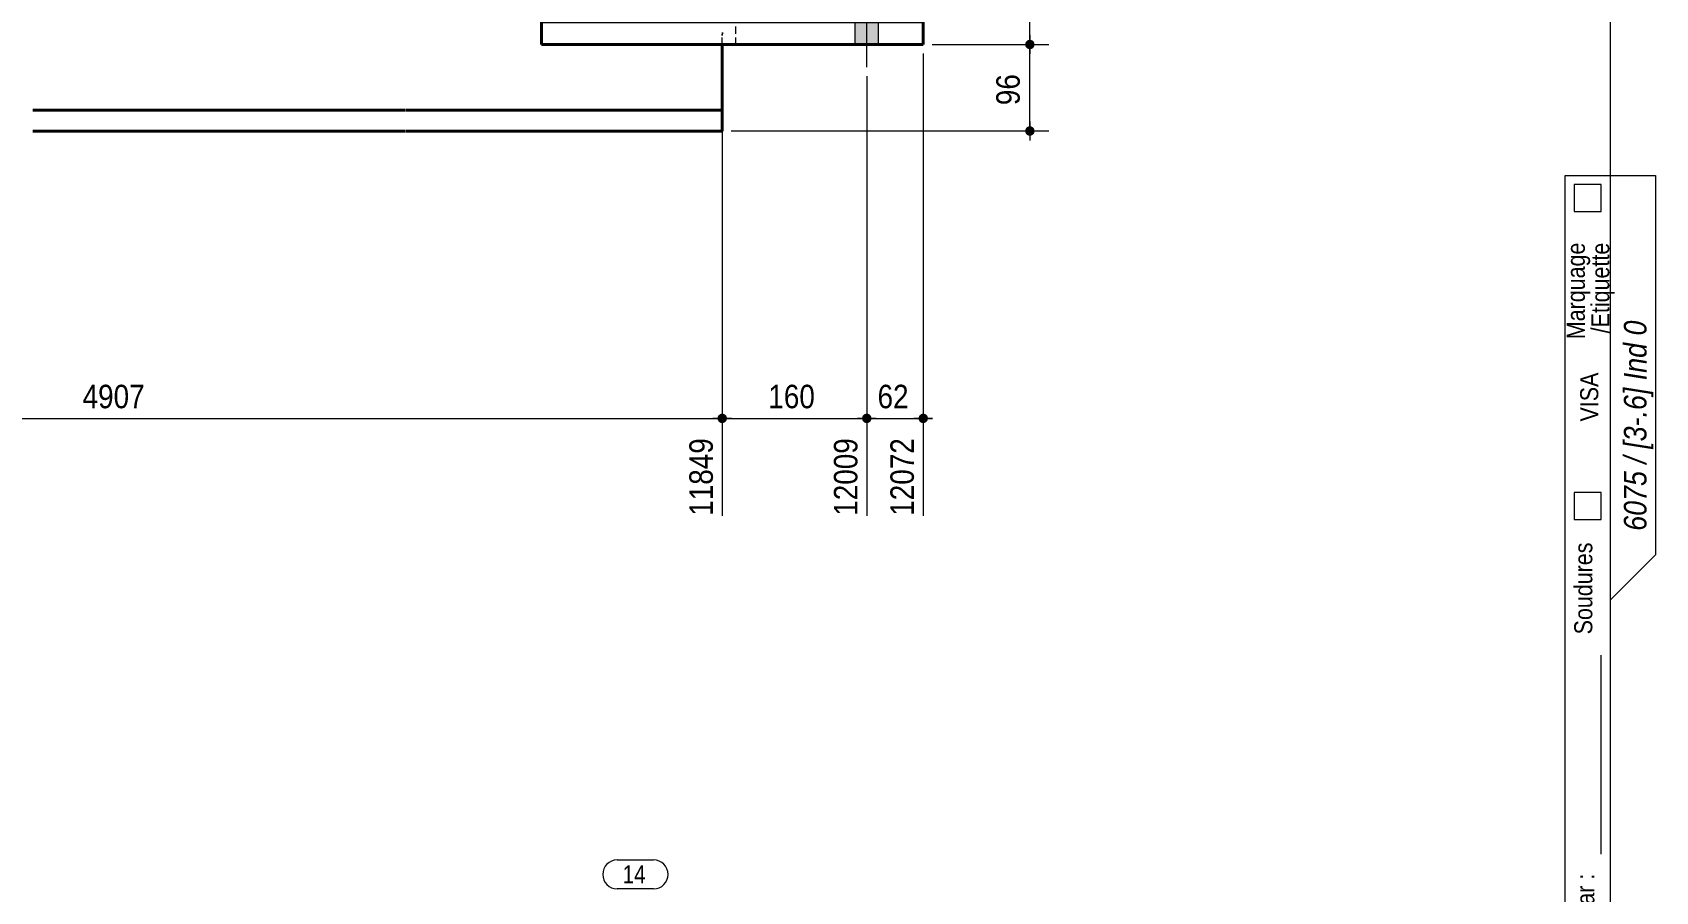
# Model space of a CAD drawing. Header units: millimetres. Extents: x 2 to 584, y 5 to 405.
# Drawn here: x 404.4 to 584, y 202.7 to 297.8 of the extents above; entities that cross this region are included whole.
import ezdxf

# ---------------------------------------------------------------- set-up
doc = ezdxf.new("R2010")
doc.units = ezdxf.units.MM
doc.linetypes.add('CACHE2', pattern=[1.190625, 0.79375, -0.396875])
for name, color, linetype, lineweight in [('Autre type objet', 1, 'Continuous', 0), ('Boulon', 7, 'Continuous', 0), ('Cache', 7, 'Continuous', 0), ('Cotation', 7, 'Continuous', 0), ('Feuille dessin', 5, 'Continuous', 0), ('Piece', 2, 'Continuous', 0), ('Repère pièce', 3, 'Continuous', 0)]:
    doc.layers.add(name, color=color, linetype=linetype, lineweight=lineweight)
doc.styles.add('ARIAL', font='ARIAL.TTF')
doc.styles.add('ARIAL_ITALIC', font='ARIALI.TTF')
doc.styles.add('COMIC_SANS_MS', font='COMIC.TTF')

# ---------------------------------------------------------------- blocks, each defined once
blk = doc.blocks.new('*A17')
at = {"layer": 'Boulon'}
blk.add_hatch(color=256, dxfattribs=at).paths.add_polyline_path([(498, 298.98), (498, 296.48), (495.4, 296.48), (495.4, 298.98)], flags=17)
blk.add_hatch(color=256, dxfattribs=at).paths.add_polyline_path([(498, 298.98), (498, 296.48), (495.4, 296.48), (495.4, 298.98)], flags=17)
at = {"layer": 'Boulon', "linetype": 'Continuous', "lineweight": 0}
for p, q in [((496.7, 293.99), (496.7, 302.99)), ((496.7, 293.99), (496.7, 302.99)), ((495.4, 296.48), (495.4, 298.98)), ((495.4, 296.48), (495.4, 298.98)), ((498, 296.48), (498, 298.98)), ((498, 296.48), (498, 298.98))]:
    blk.add_line(p, q, dxfattribs=at)
blk = doc.blocks.new('*A19')
at = {"layer": 'Cache', "color": 7, "linetype": 'CACHE2', "lineweight": 20}
for p, q in [((480.695769, 297.483512), (480.733365, 297.817281)), ((480.733365, 297.817281), (480.695769, 297.483512)), ((480.695796, 296.483365), (480.695769, 297.483512))]:
    blk.add_line(p, q, dxfattribs=at)
at = {"layer": 'Piece', "color": 2, "linetype": 'Continuous', "lineweight": 40}
for p, q in [((480.696048, 286.907446), (480.695796, 296.483365)), ((445.596272, 289.207446), (404.402341, 289.207446)), ((480.695987, 289.207446), (445.696272, 289.207446)), ((404.402341, 286.907446), (445.596272, 286.907446)), ((445.696272, 286.907446), (480.696048, 286.907446))]:
    blk.add_line(p, q, dxfattribs=at)
blk = doc.blocks.new('*A22')
at = {"layer": 'Cache', "color": 7, "linetype": 'CACHE2', "lineweight": 20}
blk.add_line((482.196272, 296.483505), (482.196039, 298.983505), dxfattribs=at)
at = {"layer": 'Piece', "color": 2, "linetype": 'Continuous', "lineweight": 40}
for p, q in [((502.945957, 298.985438), (460.696039, 298.981503)), ((460.696272, 296.481503), (460.696039, 298.981503)), ((502.94619, 296.485438), (502.945957, 298.985438)), ((502.94619, 296.485438), (460.696272, 296.481503))]:
    blk.add_line(p, q, dxfattribs=at)
blk = doc.blocks.new('*A63')
at = {"layer": 'Feuille dessin', "linetype": 'Continuous', "lineweight": 0}
blk.add_line((579, 5), (579, 405), dxfattribs=at)
blk = doc.blocks.new('*A64')
at = {"layer": 'Autre type objet', "linetype": 'Continuous', "lineweight": 0}
for p, q in [((574, 37), (574, 282)), ((574, 282), (584, 282)), ((575, 281), (575, 278)), ((578, 281), (575, 281)), ((578, 278), (578, 281)), ((579, 37), (579, 282)), ((584, 282), (584, 240)), ((575, 278), (578, 278)), ((578, 246.898947), (575, 246.898947)), ((575, 246.898947), (575, 243.898947)), ((578, 243.898947), (578, 246.898947)), ((575, 243.898947), (578, 243.898947)), ((584, 240), (579, 235)), ((578, 206.87143), (578, 228.87143))]:
    blk.add_line(p, q, dxfattribs=at)
at = {"layer": 'Autre type objet', "width": 0.85}
for s, height, style, p in [('Marquage', 2, 'ARIAL', (576.175102, 263.861793)), ('/Etiquette', 2, 'ARIAL', (578.882157, 264.509258)), ('6075 / [3-.6] Ind 0', 2.5, 'ARIAL_ITALIC', (583, 242.657715)), ('VISA', 2, 'ARIAL', (577.660159, 254.754913)), ('Soudures', 2, 'ARIAL', (577, 231.189963)), ('Soudé par :', 2, 'ARIAL', (577.230161, 192.415081))]:
    blk.add_text(s, height=height, rotation=90, dxfattribs=dict(at, style=style)).set_placement(p)
blk = doc.blocks.new('*A90')
at = {"layer": 'Cotation'}
for points in [[(514.72, 295.97), (514.7, 295.97), (514.67, 295.97), (514.65, 295.98), (514.62, 295.98), (514.6, 295.99), (514.57, 296), (514.55, 296.01), (514.53, 296.02), (514.5, 296.03), (514.48, 296.04), (514.46, 296.05), (514.44, 296.07), (514.42, 296.08), (514.4, 296.1), (514.38, 296.12), (514.36, 296.14), (514.35, 296.16), (514.33, 296.18), (514.32, 296.2), (514.3, 296.22), (514.29, 296.24), (514.28, 296.26), (514.27, 296.29), (514.26, 296.31), (514.25, 296.33), (514.25, 296.36), (514.24, 296.38), (514.24, 296.41), (514.23, 296.43), (514.23, 296.46), (514.23, 296.49), (514.23, 296.51), (514.23, 296.54), (514.24, 296.56), (514.24, 296.59), (514.25, 296.61), (514.25, 296.64), (514.26, 296.66), (514.27, 296.68), (514.28, 296.71), (514.29, 296.73), (514.3, 296.75), (514.32, 296.77), (514.33, 296.8), (514.35, 296.82), (514.36, 296.83), (514.38, 296.85), (514.4, 296.87), (514.42, 296.89), (514.44, 296.9), (514.46, 296.92), (514.48, 296.93), (514.5, 296.94), (514.53, 296.96), (514.55, 296.97), (514.57, 296.98), (514.6, 296.98), (514.62, 296.99), (514.65, 297), (514.67, 297), (514.7, 297), (514.72, 297), (514.75, 297.01), (514.78, 297), (514.8, 297), (514.83, 297), (514.85, 297), (514.88, 296.99), (514.9, 296.98), (514.92, 296.98), (514.95, 296.97), (514.97, 296.96), (514.99, 296.94), (515.02, 296.93), (515.04, 296.92), (515.06, 296.9), (515.08, 296.89), (515.1, 296.87), (515.12, 296.85), (515.14, 296.83), (515.15, 296.82), (515.17, 296.8), (515.18, 296.77), (515.2, 296.75), (515.21, 296.73), (515.22, 296.71), (515.23, 296.68), (515.24, 296.66), (515.25, 296.64), (515.25, 296.61), (515.26, 296.59), (515.26, 296.56), (515.27, 296.54), (515.27, 296.51), (515.27, 296.49), (515.27, 296.46), (515.27, 296.43), (515.26, 296.41), (515.26, 296.38), (515.25, 296.36), (515.25, 296.33), (515.24, 296.31), (515.23, 296.29), (515.22, 296.26), (515.21, 296.24), (515.2, 296.22), (515.18, 296.2), (515.17, 296.18), (515.15, 296.16), (515.14, 296.14), (515.12, 296.12), (515.1, 296.1), (515.08, 296.08), (515.06, 296.07), (515.04, 296.05), (515.02, 296.04), (514.99, 296.03), (514.97, 296.02), (514.95, 296.01), (514.92, 296), (514.9, 295.99), (514.88, 295.98), (514.85, 295.98), (514.83, 295.97), (514.8, 295.97), (514.78, 295.97), (514.75, 295.97)], [(514.72, 286.39), (514.7, 286.39), (514.67, 286.39), (514.65, 286.4), (514.62, 286.4), (514.6, 286.41), (514.57, 286.42), (514.55, 286.43), (514.53, 286.44), (514.5, 286.45), (514.48, 286.46), (514.46, 286.48), (514.44, 286.49), (514.42, 286.51), (514.4, 286.52), (514.38, 286.54), (514.36, 286.56), (514.35, 286.58), (514.33, 286.6), (514.32, 286.62), (514.3, 286.64), (514.29, 286.66), (514.28, 286.69), (514.27, 286.71), (514.26, 286.73), (514.25, 286.76), (514.25, 286.78), (514.24, 286.81), (514.24, 286.83), (514.23, 286.86), (514.23, 286.88), (514.23, 286.91), (514.23, 286.93), (514.23, 286.96), (514.24, 286.98), (514.24, 287.01), (514.25, 287.03), (514.25, 287.06), (514.26, 287.08), (514.27, 287.11), (514.28, 287.13), (514.29, 287.15), (514.3, 287.17), (514.32, 287.2), (514.33, 287.22), (514.35, 287.24), (514.36, 287.26), (514.38, 287.28), (514.4, 287.29), (514.42, 287.31), (514.44, 287.33), (514.46, 287.34), (514.48, 287.35), (514.5, 287.37), (514.53, 287.38), (514.55, 287.39), (514.57, 287.4), (514.6, 287.41), (514.62, 287.41), (514.65, 287.42), (514.67, 287.42), (514.7, 287.42), (514.72, 287.43), (514.75, 287.43), (514.78, 287.43), (514.8, 287.42), (514.83, 287.42), (514.85, 287.42), (514.88, 287.41), (514.9, 287.41), (514.92, 287.4), (514.95, 287.39), (514.97, 287.38), (514.99, 287.37), (515.02, 287.35), (515.04, 287.34), (515.06, 287.33), (515.08, 287.31), (515.1, 287.29), (515.12, 287.28), (515.14, 287.26), (515.15, 287.24), (515.17, 287.22), (515.18, 287.2), (515.2, 287.17), (515.21, 287.15), (515.22, 287.13), (515.23, 287.11), (515.24, 287.08), (515.25, 287.06), (515.25, 287.03), (515.26, 287.01), (515.26, 286.98), (515.27, 286.96), (515.27, 286.93), (515.27, 286.91), (515.27, 286.88), (515.27, 286.86), (515.26, 286.83), (515.26, 286.81), (515.25, 286.78), (515.25, 286.76), (515.24, 286.73), (515.23, 286.71), (515.22, 286.69), (515.21, 286.66), (515.2, 286.64), (515.18, 286.62), (515.17, 286.6), (515.15, 286.58), (515.14, 286.56), (515.12, 286.54), (515.1, 286.52), (515.08, 286.51), (515.06, 286.49), (515.04, 286.48), (515.02, 286.46), (514.99, 286.45), (514.97, 286.44), (514.95, 286.43), (514.92, 286.42), (514.9, 286.41), (514.88, 286.4), (514.85, 286.4), (514.83, 286.39), (514.8, 286.39), (514.78, 286.39), (514.75, 286.39)]]:
    blk.add_hatch(color=256, dxfattribs=at).paths.add_polyline_path(points, flags=17)
at = {"layer": 'Cotation', "linetype": 'Continuous', "lineweight": 0}
for p, q in [((503.95, 296.49), (516.83, 296.49)), ((513.71, 296.49), (515.79, 296.49)), ((514.75, 297.53), (514.75, 295.45)), ((514.75, 296.49), (514.75, 297.53)), ((514.75, 286.91), (514.75, 296.49)), ((514.75, 287.95), (514.75, 285.87)), ((481.7, 286.91), (516.83, 286.91)), ((513.71, 286.91), (515.79, 286.91)), ((514.75, 286.91), (514.75, 285.87))]:
    blk.add_line(p, q, dxfattribs=at)
at = {"layer": 'Cotation'}
for p in [(514.75, 296.49), (514.75, 286.91)]:
    blk.add_point(p, dxfattribs=at)
at = {"layer": 'Cotation', "style": 'ARIAL', "width": 0.85}
blk.add_text('96', height=2.6, rotation=90.0002, dxfattribs=at).set_placement((513.63, 289.77))
blk = doc.blocks.new('*A91')
at = {"layer": 'Cotation'}
for points in [[(514.72, 335.39), (514.7, 335.39), (514.67, 335.39), (514.65, 335.4), (514.62, 335.4), (514.6, 335.41), (514.57, 335.42), (514.55, 335.43), (514.53, 335.44), (514.5, 335.45), (514.48, 335.46), (514.46, 335.48), (514.44, 335.49), (514.42, 335.51), (514.4, 335.52), (514.38, 335.54), (514.36, 335.56), (514.35, 335.58), (514.33, 335.6), (514.32, 335.62), (514.3, 335.64), (514.29, 335.66), (514.28, 335.69), (514.27, 335.71), (514.26, 335.73), (514.25, 335.76), (514.25, 335.78), (514.24, 335.81), (514.24, 335.83), (514.23, 335.86), (514.23, 335.88), (514.23, 335.91), (514.23, 335.93), (514.23, 335.96), (514.24, 335.98), (514.24, 336.01), (514.25, 336.03), (514.25, 336.06), (514.26, 336.08), (514.27, 336.11), (514.28, 336.13), (514.29, 336.15), (514.3, 336.17), (514.32, 336.2), (514.33, 336.22), (514.35, 336.24), (514.36, 336.26), (514.38, 336.28), (514.4, 336.29), (514.42, 336.31), (514.44, 336.33), (514.46, 336.34), (514.48, 336.35), (514.5, 336.37), (514.53, 336.38), (514.55, 336.39), (514.57, 336.4), (514.6, 336.41), (514.62, 336.41), (514.65, 336.42), (514.67, 336.42), (514.7, 336.42), (514.72, 336.43), (514.75, 336.43), (514.78, 336.43), (514.8, 336.42), (514.83, 336.42), (514.85, 336.42), (514.88, 336.41), (514.9, 336.41), (514.92, 336.4), (514.95, 336.39), (514.97, 336.38), (514.99, 336.37), (515.02, 336.35), (515.04, 336.34), (515.06, 336.33), (515.08, 336.31), (515.1, 336.29), (515.12, 336.28), (515.14, 336.26), (515.15, 336.24), (515.17, 336.22), (515.18, 336.2), (515.2, 336.17), (515.21, 336.15), (515.22, 336.13), (515.23, 336.11), (515.24, 336.08), (515.25, 336.06), (515.25, 336.03), (515.26, 336.01), (515.26, 335.98), (515.27, 335.96), (515.27, 335.93), (515.27, 335.91), (515.27, 335.88), (515.27, 335.86), (515.26, 335.83), (515.26, 335.81), (515.25, 335.78), (515.25, 335.76), (515.24, 335.73), (515.23, 335.71), (515.22, 335.69), (515.21, 335.66), (515.2, 335.64), (515.18, 335.62), (515.17, 335.6), (515.15, 335.58), (515.14, 335.56), (515.12, 335.54), (515.1, 335.52), (515.08, 335.51), (515.06, 335.49), (515.04, 335.48), (515.02, 335.46), (514.99, 335.45), (514.97, 335.44), (514.95, 335.43), (514.92, 335.42), (514.9, 335.41), (514.88, 335.4), (514.85, 335.4), (514.83, 335.39), (514.8, 335.39), (514.78, 335.39), (514.75, 335.39)], [(514.72, 295.97), (514.7, 295.97), (514.67, 295.97), (514.65, 295.98), (514.62, 295.98), (514.6, 295.99), (514.57, 296), (514.55, 296.01), (514.53, 296.02), (514.5, 296.03), (514.48, 296.04), (514.46, 296.05), (514.44, 296.07), (514.42, 296.08), (514.4, 296.1), (514.38, 296.12), (514.36, 296.14), (514.35, 296.16), (514.33, 296.18), (514.32, 296.2), (514.3, 296.22), (514.29, 296.24), (514.28, 296.26), (514.27, 296.29), (514.26, 296.31), (514.25, 296.33), (514.25, 296.36), (514.24, 296.38), (514.24, 296.41), (514.23, 296.43), (514.23, 296.46), (514.23, 296.49), (514.23, 296.51), (514.23, 296.54), (514.24, 296.56), (514.24, 296.59), (514.25, 296.61), (514.25, 296.64), (514.26, 296.66), (514.27, 296.68), (514.28, 296.71), (514.29, 296.73), (514.3, 296.75), (514.32, 296.77), (514.33, 296.8), (514.35, 296.82), (514.36, 296.83), (514.38, 296.85), (514.4, 296.87), (514.42, 296.89), (514.44, 296.9), (514.46, 296.92), (514.48, 296.93), (514.5, 296.94), (514.53, 296.96), (514.55, 296.97), (514.57, 296.98), (514.6, 296.98), (514.62, 296.99), (514.65, 297), (514.67, 297), (514.7, 297), (514.72, 297), (514.75, 297.01), (514.78, 297), (514.8, 297), (514.83, 297), (514.85, 297), (514.88, 296.99), (514.9, 296.98), (514.92, 296.98), (514.95, 296.97), (514.97, 296.96), (514.99, 296.94), (515.02, 296.93), (515.04, 296.92), (515.06, 296.9), (515.08, 296.89), (515.1, 296.87), (515.12, 296.85), (515.14, 296.83), (515.15, 296.82), (515.17, 296.8), (515.18, 296.77), (515.2, 296.75), (515.21, 296.73), (515.22, 296.71), (515.23, 296.68), (515.24, 296.66), (515.25, 296.64), (515.25, 296.61), (515.26, 296.59), (515.26, 296.56), (515.27, 296.54), (515.27, 296.51), (515.27, 296.49), (515.27, 296.46), (515.27, 296.43), (515.26, 296.41), (515.26, 296.38), (515.25, 296.36), (515.25, 296.33), (515.24, 296.31), (515.23, 296.29), (515.22, 296.26), (515.21, 296.24), (515.2, 296.22), (515.18, 296.2), (515.17, 296.18), (515.15, 296.16), (515.14, 296.14), (515.12, 296.12), (515.1, 296.1), (515.08, 296.08), (515.06, 296.07), (515.04, 296.05), (515.02, 296.04), (514.99, 296.03), (514.97, 296.02), (514.95, 296.01), (514.92, 296), (514.9, 295.99), (514.88, 295.98), (514.85, 295.98), (514.83, 295.97), (514.8, 295.97), (514.78, 295.97), (514.75, 295.97)]]:
    blk.add_hatch(color=256, dxfattribs=at).paths.add_polyline_path(points, flags=17)
at = {"layer": 'Cotation', "linetype": 'Continuous', "lineweight": 0}
for p, q in [((514.75, 336.95), (514.75, 334.87)), ((514.75, 335.91), (514.75, 336.95)), ((492.87, 335.91), (516.83, 335.91)), ((513.71, 335.91), (515.79, 335.91)), ((514.75, 296.49), (514.75, 335.91)), ((503.95, 296.49), (516.83, 296.49)), ((513.71, 296.49), (515.79, 296.49)), ((514.75, 297.53), (514.75, 295.45)), ((514.75, 296.49), (514.75, 295.45))]:
    blk.add_line(p, q, dxfattribs=at)
at = {"layer": 'Cotation'}
for p in [(514.75, 335.91), (514.75, 296.49)]:
    blk.add_point(p, dxfattribs=at)
at = {"layer": 'Cotation', "style": 'ARIAL', "width": 0.85}
blk.add_text('394', height=2.6, rotation=90.0002, dxfattribs=at).set_placement((513.63, 313.3))
blk = doc.blocks.new('*A100')
at = {"layer": 'Cotation'}
for points in [[(346.78, 254.58), (346.76, 254.58), (346.73, 254.58), (346.71, 254.59), (346.68, 254.59), (346.66, 254.6), (346.63, 254.61), (346.61, 254.62), (346.59, 254.63), (346.56, 254.64), (346.54, 254.65), (346.52, 254.67), (346.5, 254.68), (346.48, 254.7), (346.46, 254.71), (346.44, 254.73), (346.42, 254.75), (346.41, 254.77), (346.39, 254.79), (346.38, 254.81), (346.36, 254.83), (346.35, 254.85), (346.34, 254.88), (346.33, 254.9), (346.32, 254.92), (346.31, 254.95), (346.3, 254.97), (346.3, 255), (346.29, 255.02), (346.29, 255.05), (346.29, 255.07), (346.29, 255.1), (346.29, 255.12), (346.29, 255.15), (346.29, 255.17), (346.3, 255.2), (346.3, 255.22), (346.31, 255.25), (346.32, 255.27), (346.33, 255.3), (346.34, 255.32), (346.35, 255.34), (346.36, 255.37), (346.38, 255.39), (346.39, 255.41), (346.41, 255.43), (346.42, 255.45), (346.44, 255.47), (346.46, 255.48), (346.48, 255.5), (346.5, 255.52), (346.52, 255.53), (346.54, 255.54), (346.56, 255.56), (346.59, 255.57), (346.61, 255.58), (346.63, 255.59), (346.66, 255.6), (346.68, 255.6), (346.71, 255.61), (346.73, 255.61), (346.76, 255.62), (346.78, 255.62), (346.81, 255.62), (346.83, 255.62), (346.86, 255.62), (346.88, 255.61), (346.91, 255.61), (346.93, 255.6), (346.96, 255.6), (346.98, 255.59), (347.01, 255.58), (347.03, 255.57), (347.05, 255.56), (347.08, 255.54), (347.1, 255.53), (347.12, 255.52), (347.14, 255.5), (347.16, 255.48), (347.18, 255.47), (347.19, 255.45), (347.21, 255.43), (347.23, 255.41), (347.24, 255.39), (347.25, 255.37), (347.27, 255.34), (347.28, 255.32), (347.29, 255.3), (347.3, 255.27), (347.31, 255.25), (347.31, 255.22), (347.32, 255.2), (347.32, 255.17), (347.33, 255.15), (347.33, 255.12), (347.33, 255.1), (347.33, 255.07), (347.33, 255.05), (347.32, 255.02), (347.32, 255), (347.31, 254.97), (347.31, 254.95), (347.3, 254.92), (347.29, 254.9), (347.28, 254.88), (347.27, 254.85), (347.25, 254.83), (347.24, 254.81), (347.23, 254.79), (347.21, 254.77), (347.19, 254.75), (347.18, 254.73), (347.16, 254.71), (347.14, 254.7), (347.12, 254.68), (347.1, 254.67), (347.08, 254.65), (347.05, 254.64), (347.03, 254.63), (347.01, 254.62), (346.98, 254.61), (346.96, 254.6), (346.93, 254.59), (346.91, 254.59), (346.88, 254.58), (346.86, 254.58), (346.83, 254.58), (346.81, 254.58)], [(480.67, 254.58), (480.65, 254.58), (480.62, 254.58), (480.59, 254.59), (480.57, 254.59), (480.55, 254.6), (480.52, 254.61), (480.5, 254.62), (480.47, 254.63), (480.45, 254.64), (480.43, 254.65), (480.41, 254.67), (480.39, 254.68), (480.37, 254.7), (480.35, 254.71), (480.33, 254.73), (480.31, 254.75), (480.29, 254.77), (480.28, 254.79), (480.26, 254.81), (480.25, 254.83), (480.24, 254.85), (480.23, 254.88), (480.22, 254.9), (480.21, 254.92), (480.2, 254.95), (480.19, 254.97), (480.19, 255), (480.18, 255.02), (480.18, 255.05), (480.18, 255.07), (480.18, 255.1), (480.18, 255.12), (480.18, 255.15), (480.18, 255.17), (480.19, 255.2), (480.19, 255.22), (480.2, 255.25), (480.21, 255.27), (480.22, 255.3), (480.23, 255.32), (480.24, 255.34), (480.25, 255.37), (480.26, 255.39), (480.28, 255.41), (480.29, 255.43), (480.31, 255.45), (480.33, 255.47), (480.35, 255.48), (480.37, 255.5), (480.39, 255.52), (480.41, 255.53), (480.43, 255.54), (480.45, 255.56), (480.47, 255.57), (480.5, 255.58), (480.52, 255.59), (480.55, 255.6), (480.57, 255.6), (480.59, 255.61), (480.62, 255.61), (480.65, 255.62), (480.67, 255.62), (480.7, 255.62), (480.72, 255.62), (480.75, 255.62), (480.77, 255.61), (480.8, 255.61), (480.82, 255.6), (480.85, 255.6), (480.87, 255.59), (480.89, 255.58), (480.92, 255.57), (480.94, 255.56), (480.96, 255.54), (480.98, 255.53), (481.01, 255.52), (481.03, 255.5), (481.05, 255.48), (481.06, 255.47), (481.08, 255.45), (481.1, 255.43), (481.11, 255.41), (481.13, 255.39), (481.14, 255.37), (481.15, 255.34), (481.17, 255.32), (481.18, 255.3), (481.19, 255.27), (481.19, 255.25), (481.2, 255.22), (481.21, 255.2), (481.21, 255.17), (481.21, 255.15), (481.22, 255.12), (481.22, 255.1), (481.22, 255.07), (481.21, 255.05), (481.21, 255.02), (481.21, 255), (481.2, 254.97), (481.19, 254.95), (481.19, 254.92), (481.18, 254.9), (481.17, 254.88), (481.15, 254.85), (481.14, 254.83), (481.13, 254.81), (481.11, 254.79), (481.1, 254.77), (481.08, 254.75), (481.06, 254.73), (481.05, 254.71), (481.03, 254.7), (481.01, 254.68), (480.98, 254.67), (480.96, 254.65), (480.94, 254.64), (480.92, 254.63), (480.89, 254.62), (480.87, 254.61), (480.85, 254.6), (480.82, 254.59), (480.8, 254.59), (480.77, 254.58), (480.75, 254.58), (480.72, 254.58), (480.7, 254.58)]]:
    blk.add_hatch(color=256, dxfattribs=at).paths.add_polyline_path(points, flags=17)
at = {"layer": 'Cotation', "linetype": 'Continuous', "lineweight": 0}
for p, q in [((346.81, 289.21), (346.81, 246.24)), ((480.7, 288.21), (480.7, 244.32)), ((346.81, 256.14), (346.81, 254.06)), ((480.7, 256.14), (480.7, 254.06)), ((347.85, 255.1), (345.77, 255.1)), ((346.81, 255.1), (345.77, 255.1)), ((346.81, 255.1), (480.7, 255.1)), ((481.74, 255.1), (479.66, 255.1)), ((480.7, 255.1), (481.74, 255.1))]:
    blk.add_line(p, q, dxfattribs=at)
at = {"layer": 'Cotation'}
for p in [(346.81, 255.1), (480.7, 255.1)]:
    blk.add_point(p, dxfattribs=at)
at = {"layer": 'Cotation', "style": 'ARIAL', "width": 0.85}
blk.add_text('4907', height=2.6, dxfattribs=at).set_placement((409.9, 256.22))
blk.add_text('11849', height=2.6, rotation=90.0002, dxfattribs=at).set_placement((479.66, 244.32))
blk = doc.blocks.new('*A101')
at = {"layer": 'Cotation'}
for points in [[(480.67, 254.58), (480.65, 254.58), (480.62, 254.58), (480.59, 254.59), (480.57, 254.59), (480.55, 254.6), (480.52, 254.61), (480.5, 254.62), (480.47, 254.63), (480.45, 254.64), (480.43, 254.65), (480.41, 254.67), (480.39, 254.68), (480.37, 254.7), (480.35, 254.71), (480.33, 254.73), (480.31, 254.75), (480.29, 254.77), (480.28, 254.79), (480.26, 254.81), (480.25, 254.83), (480.24, 254.85), (480.23, 254.88), (480.22, 254.9), (480.21, 254.92), (480.2, 254.95), (480.19, 254.97), (480.19, 255), (480.18, 255.02), (480.18, 255.05), (480.18, 255.07), (480.18, 255.1), (480.18, 255.12), (480.18, 255.15), (480.18, 255.17), (480.19, 255.2), (480.19, 255.22), (480.2, 255.25), (480.21, 255.27), (480.22, 255.3), (480.23, 255.32), (480.24, 255.34), (480.25, 255.37), (480.26, 255.39), (480.28, 255.41), (480.29, 255.43), (480.31, 255.45), (480.33, 255.47), (480.35, 255.48), (480.37, 255.5), (480.39, 255.52), (480.41, 255.53), (480.43, 255.54), (480.45, 255.56), (480.47, 255.57), (480.5, 255.58), (480.52, 255.59), (480.55, 255.6), (480.57, 255.6), (480.59, 255.61), (480.62, 255.61), (480.65, 255.62), (480.67, 255.62), (480.7, 255.62), (480.72, 255.62), (480.75, 255.62), (480.77, 255.61), (480.8, 255.61), (480.82, 255.6), (480.85, 255.6), (480.87, 255.59), (480.89, 255.58), (480.92, 255.57), (480.94, 255.56), (480.96, 255.54), (480.98, 255.53), (481.01, 255.52), (481.03, 255.5), (481.05, 255.48), (481.06, 255.47), (481.08, 255.45), (481.1, 255.43), (481.11, 255.41), (481.13, 255.39), (481.14, 255.37), (481.15, 255.34), (481.17, 255.32), (481.18, 255.3), (481.19, 255.27), (481.19, 255.25), (481.2, 255.22), (481.21, 255.2), (481.21, 255.17), (481.21, 255.15), (481.22, 255.12), (481.22, 255.1), (481.22, 255.07), (481.21, 255.05), (481.21, 255.02), (481.21, 255), (481.2, 254.97), (481.19, 254.95), (481.19, 254.92), (481.18, 254.9), (481.17, 254.88), (481.15, 254.85), (481.14, 254.83), (481.13, 254.81), (481.11, 254.79), (481.1, 254.77), (481.08, 254.75), (481.06, 254.73), (481.05, 254.71), (481.03, 254.7), (481.01, 254.68), (480.98, 254.67), (480.96, 254.65), (480.94, 254.64), (480.92, 254.63), (480.89, 254.62), (480.87, 254.61), (480.85, 254.6), (480.82, 254.59), (480.8, 254.59), (480.77, 254.58), (480.75, 254.58), (480.72, 254.58), (480.7, 254.58)], [(496.67, 254.58), (496.65, 254.58), (496.62, 254.58), (496.59, 254.59), (496.57, 254.59), (496.55, 254.6), (496.52, 254.61), (496.5, 254.62), (496.47, 254.63), (496.45, 254.64), (496.43, 254.65), (496.41, 254.67), (496.39, 254.68), (496.37, 254.7), (496.35, 254.71), (496.33, 254.73), (496.31, 254.75), (496.29, 254.77), (496.28, 254.79), (496.26, 254.81), (496.25, 254.83), (496.24, 254.85), (496.23, 254.88), (496.22, 254.9), (496.21, 254.92), (496.2, 254.95), (496.19, 254.97), (496.19, 255), (496.18, 255.02), (496.18, 255.05), (496.18, 255.07), (496.18, 255.1), (496.18, 255.12), (496.18, 255.15), (496.18, 255.17), (496.19, 255.2), (496.19, 255.22), (496.2, 255.25), (496.21, 255.27), (496.22, 255.3), (496.23, 255.32), (496.24, 255.34), (496.25, 255.37), (496.26, 255.39), (496.28, 255.41), (496.29, 255.43), (496.31, 255.45), (496.33, 255.47), (496.35, 255.48), (496.37, 255.5), (496.39, 255.52), (496.41, 255.53), (496.43, 255.54), (496.45, 255.56), (496.47, 255.57), (496.5, 255.58), (496.52, 255.59), (496.55, 255.6), (496.57, 255.6), (496.59, 255.61), (496.62, 255.61), (496.65, 255.62), (496.67, 255.62), (496.7, 255.62), (496.72, 255.62), (496.75, 255.62), (496.77, 255.61), (496.8, 255.61), (496.82, 255.6), (496.85, 255.6), (496.87, 255.59), (496.9, 255.58), (496.92, 255.57), (496.94, 255.56), (496.96, 255.54), (496.99, 255.53), (497.01, 255.52), (497.03, 255.5), (497.05, 255.48), (497.06, 255.47), (497.08, 255.45), (497.1, 255.43), (497.11, 255.41), (497.13, 255.39), (497.14, 255.37), (497.15, 255.34), (497.17, 255.32), (497.18, 255.3), (497.19, 255.27), (497.19, 255.25), (497.2, 255.22), (497.21, 255.2), (497.21, 255.17), (497.21, 255.15), (497.22, 255.12), (497.22, 255.1), (497.22, 255.07), (497.21, 255.05), (497.21, 255.02), (497.21, 255), (497.2, 254.97), (497.19, 254.95), (497.19, 254.92), (497.18, 254.9), (497.17, 254.88), (497.15, 254.85), (497.14, 254.83), (497.13, 254.81), (497.11, 254.79), (497.1, 254.77), (497.08, 254.75), (497.06, 254.73), (497.05, 254.71), (497.03, 254.7), (497.01, 254.68), (496.99, 254.67), (496.96, 254.65), (496.94, 254.64), (496.92, 254.63), (496.9, 254.62), (496.87, 254.61), (496.85, 254.6), (496.82, 254.59), (496.8, 254.59), (496.77, 254.58), (496.75, 254.58), (496.72, 254.58), (496.7, 254.58)]]:
    blk.add_hatch(color=256, dxfattribs=at).paths.add_polyline_path(points, flags=17)
at = {"layer": 'Cotation', "linetype": 'Continuous', "lineweight": 0}
for p, q in [((496.7, 292.99), (496.7, 244.32)), ((480.7, 288.21), (480.7, 244.32)), ((480.7, 256.14), (480.7, 254.06)), ((496.7, 256.14), (496.7, 254.06)), ((481.74, 255.1), (479.66, 255.1)), ((480.7, 255.1), (479.66, 255.1)), ((480.7, 255.1), (496.7, 255.1)), ((497.74, 255.1), (495.66, 255.1)), ((496.7, 255.1), (497.74, 255.1))]:
    blk.add_line(p, q, dxfattribs=at)
at = {"layer": 'Cotation'}
for p in [(480.7, 255.1), (496.7, 255.1)]:
    blk.add_point(p, dxfattribs=at)
at = {"layer": 'Cotation', "style": 'ARIAL', "width": 0.85}
blk.add_text('160', height=2.6, dxfattribs=at).set_placement((485.8, 256.22))
blk.add_text('12009', height=2.6, rotation=90.0002, dxfattribs=at).set_placement((495.66, 244.32))
blk = doc.blocks.new('*A102')
at = {"layer": 'Cotation'}
for points in [[(496.67, 254.58), (496.65, 254.58), (496.62, 254.58), (496.59, 254.59), (496.57, 254.59), (496.55, 254.6), (496.52, 254.61), (496.5, 254.62), (496.47, 254.63), (496.45, 254.64), (496.43, 254.65), (496.41, 254.67), (496.39, 254.68), (496.37, 254.7), (496.35, 254.71), (496.33, 254.73), (496.31, 254.75), (496.29, 254.77), (496.28, 254.79), (496.26, 254.81), (496.25, 254.83), (496.24, 254.85), (496.23, 254.88), (496.22, 254.9), (496.21, 254.92), (496.2, 254.95), (496.19, 254.97), (496.19, 255), (496.18, 255.02), (496.18, 255.05), (496.18, 255.07), (496.18, 255.1), (496.18, 255.12), (496.18, 255.15), (496.18, 255.17), (496.19, 255.2), (496.19, 255.22), (496.2, 255.25), (496.21, 255.27), (496.22, 255.3), (496.23, 255.32), (496.24, 255.34), (496.25, 255.37), (496.26, 255.39), (496.28, 255.41), (496.29, 255.43), (496.31, 255.45), (496.33, 255.47), (496.35, 255.48), (496.37, 255.5), (496.39, 255.52), (496.41, 255.53), (496.43, 255.54), (496.45, 255.56), (496.47, 255.57), (496.5, 255.58), (496.52, 255.59), (496.55, 255.6), (496.57, 255.6), (496.59, 255.61), (496.62, 255.61), (496.65, 255.62), (496.67, 255.62), (496.7, 255.62), (496.72, 255.62), (496.75, 255.62), (496.77, 255.61), (496.8, 255.61), (496.82, 255.6), (496.85, 255.6), (496.87, 255.59), (496.9, 255.58), (496.92, 255.57), (496.94, 255.56), (496.96, 255.54), (496.99, 255.53), (497.01, 255.52), (497.03, 255.5), (497.05, 255.48), (497.06, 255.47), (497.08, 255.45), (497.1, 255.43), (497.11, 255.41), (497.13, 255.39), (497.14, 255.37), (497.15, 255.34), (497.17, 255.32), (497.18, 255.3), (497.19, 255.27), (497.19, 255.25), (497.2, 255.22), (497.21, 255.2), (497.21, 255.17), (497.21, 255.15), (497.22, 255.12), (497.22, 255.1), (497.22, 255.07), (497.21, 255.05), (497.21, 255.02), (497.21, 255), (497.2, 254.97), (497.19, 254.95), (497.19, 254.92), (497.18, 254.9), (497.17, 254.88), (497.15, 254.85), (497.14, 254.83), (497.13, 254.81), (497.11, 254.79), (497.1, 254.77), (497.08, 254.75), (497.06, 254.73), (497.05, 254.71), (497.03, 254.7), (497.01, 254.68), (496.99, 254.67), (496.96, 254.65), (496.94, 254.64), (496.92, 254.63), (496.9, 254.62), (496.87, 254.61), (496.85, 254.6), (496.82, 254.59), (496.8, 254.59), (496.77, 254.58), (496.75, 254.58), (496.72, 254.58), (496.7, 254.58)], [(502.92, 254.58), (502.9, 254.58), (502.87, 254.58), (502.84, 254.59), (502.82, 254.59), (502.8, 254.6), (502.77, 254.61), (502.75, 254.62), (502.72, 254.63), (502.7, 254.64), (502.68, 254.65), (502.66, 254.67), (502.64, 254.68), (502.62, 254.7), (502.6, 254.71), (502.58, 254.73), (502.56, 254.75), (502.54, 254.77), (502.53, 254.79), (502.51, 254.81), (502.5, 254.83), (502.49, 254.85), (502.48, 254.88), (502.47, 254.9), (502.46, 254.92), (502.45, 254.95), (502.44, 254.97), (502.44, 255), (502.43, 255.02), (502.43, 255.05), (502.43, 255.07), (502.43, 255.1), (502.43, 255.12), (502.43, 255.15), (502.43, 255.17), (502.44, 255.2), (502.44, 255.22), (502.45, 255.25), (502.46, 255.27), (502.47, 255.3), (502.48, 255.32), (502.49, 255.34), (502.5, 255.37), (502.51, 255.39), (502.53, 255.41), (502.54, 255.43), (502.56, 255.45), (502.58, 255.47), (502.6, 255.48), (502.62, 255.5), (502.64, 255.52), (502.66, 255.53), (502.68, 255.54), (502.7, 255.56), (502.72, 255.57), (502.75, 255.58), (502.77, 255.59), (502.8, 255.6), (502.82, 255.6), (502.84, 255.61), (502.87, 255.61), (502.9, 255.62), (502.92, 255.62), (502.95, 255.62), (502.97, 255.62), (503, 255.62), (503.02, 255.61), (503.05, 255.61), (503.07, 255.6), (503.1, 255.6), (503.12, 255.59), (503.15, 255.58), (503.17, 255.57), (503.19, 255.56), (503.21, 255.54), (503.24, 255.53), (503.26, 255.52), (503.28, 255.5), (503.3, 255.48), (503.31, 255.47), (503.33, 255.45), (503.35, 255.43), (503.36, 255.41), (503.38, 255.39), (503.39, 255.37), (503.4, 255.34), (503.42, 255.32), (503.43, 255.3), (503.44, 255.27), (503.44, 255.25), (503.45, 255.22), (503.46, 255.2), (503.46, 255.17), (503.46, 255.15), (503.47, 255.12), (503.47, 255.1), (503.47, 255.07), (503.46, 255.05), (503.46, 255.02), (503.46, 255), (503.45, 254.97), (503.44, 254.95), (503.44, 254.92), (503.43, 254.9), (503.42, 254.88), (503.4, 254.85), (503.39, 254.83), (503.38, 254.81), (503.36, 254.79), (503.35, 254.77), (503.33, 254.75), (503.31, 254.73), (503.3, 254.71), (503.28, 254.7), (503.26, 254.68), (503.24, 254.67), (503.21, 254.65), (503.19, 254.64), (503.17, 254.63), (503.15, 254.62), (503.12, 254.61), (503.1, 254.6), (503.07, 254.59), (503.05, 254.59), (503.02, 254.58), (503, 254.58), (502.97, 254.58), (502.95, 254.58)]]:
    blk.add_hatch(color=256, dxfattribs=at).paths.add_polyline_path(points, flags=17)
at = {"layer": 'Cotation', "linetype": 'Continuous', "lineweight": 0}
for p, q in [((502.95, 295.49), (502.95, 244.32)), ((496.7, 292.99), (496.7, 244.32)), ((496.7, 256.14), (496.7, 254.06)), ((502.95, 256.14), (502.95, 254.06)), ((497.74, 255.1), (495.66, 255.1)), ((496.7, 255.1), (495.66, 255.1)), ((496.7, 255.1), (502.95, 255.1)), ((503.99, 255.1), (501.91, 255.1)), ((502.95, 255.1), (503.99, 255.1))]:
    blk.add_line(p, q, dxfattribs=at)
at = {"layer": 'Cotation'}
for p in [(496.7, 255.1), (502.95, 255.1)]:
    blk.add_point(p, dxfattribs=at)
at = {"layer": 'Cotation', "style": 'ARIAL', "width": 0.85}
blk.add_text('62', height=2.6, dxfattribs=at).set_placement((497.89, 256.22))
blk.add_text('12072', height=2.6, rotation=90.0002, dxfattribs=at).set_placement((501.91, 244.32))
blk = doc.blocks.new('*A116')
at = {"layer": 'Repère pièce', "linetype": 'Continuous', "lineweight": 0}
for p, q in [((469.073218, 206.223264), (473.101343, 206.223264)), ((473.101343, 203.023264), (469.073218, 203.023264))]:
    blk.add_line(p, q, dxfattribs=at)
for centre, start, end in [((469.073218, 204.623264), 90, 270), ((473.101343, 204.623264), 270, 90)]:
    blk.add_arc(centre, 1.6, start, end, dxfattribs=at)
at = {"layer": 'Repère pièce', "style": 'COMIC_SANS_MS', "width": 0.85}
blk.add_text('14', height=2, dxfattribs=at).set_placement((469.673218, 203.623264))

msp = doc.modelspace()

# ---------------------------------------------------------------- block references
at = {"lineweight": 0}
for name in ['*A63', '*A91', '*A19', '*A17', '*A22', '*A90', '*A102', '*A101', '*A100', '*A64', '*A116']:
    msp.add_blockref(name, (0, 0), dxfattribs=at)

doc.saveas('drawing.dxf')
